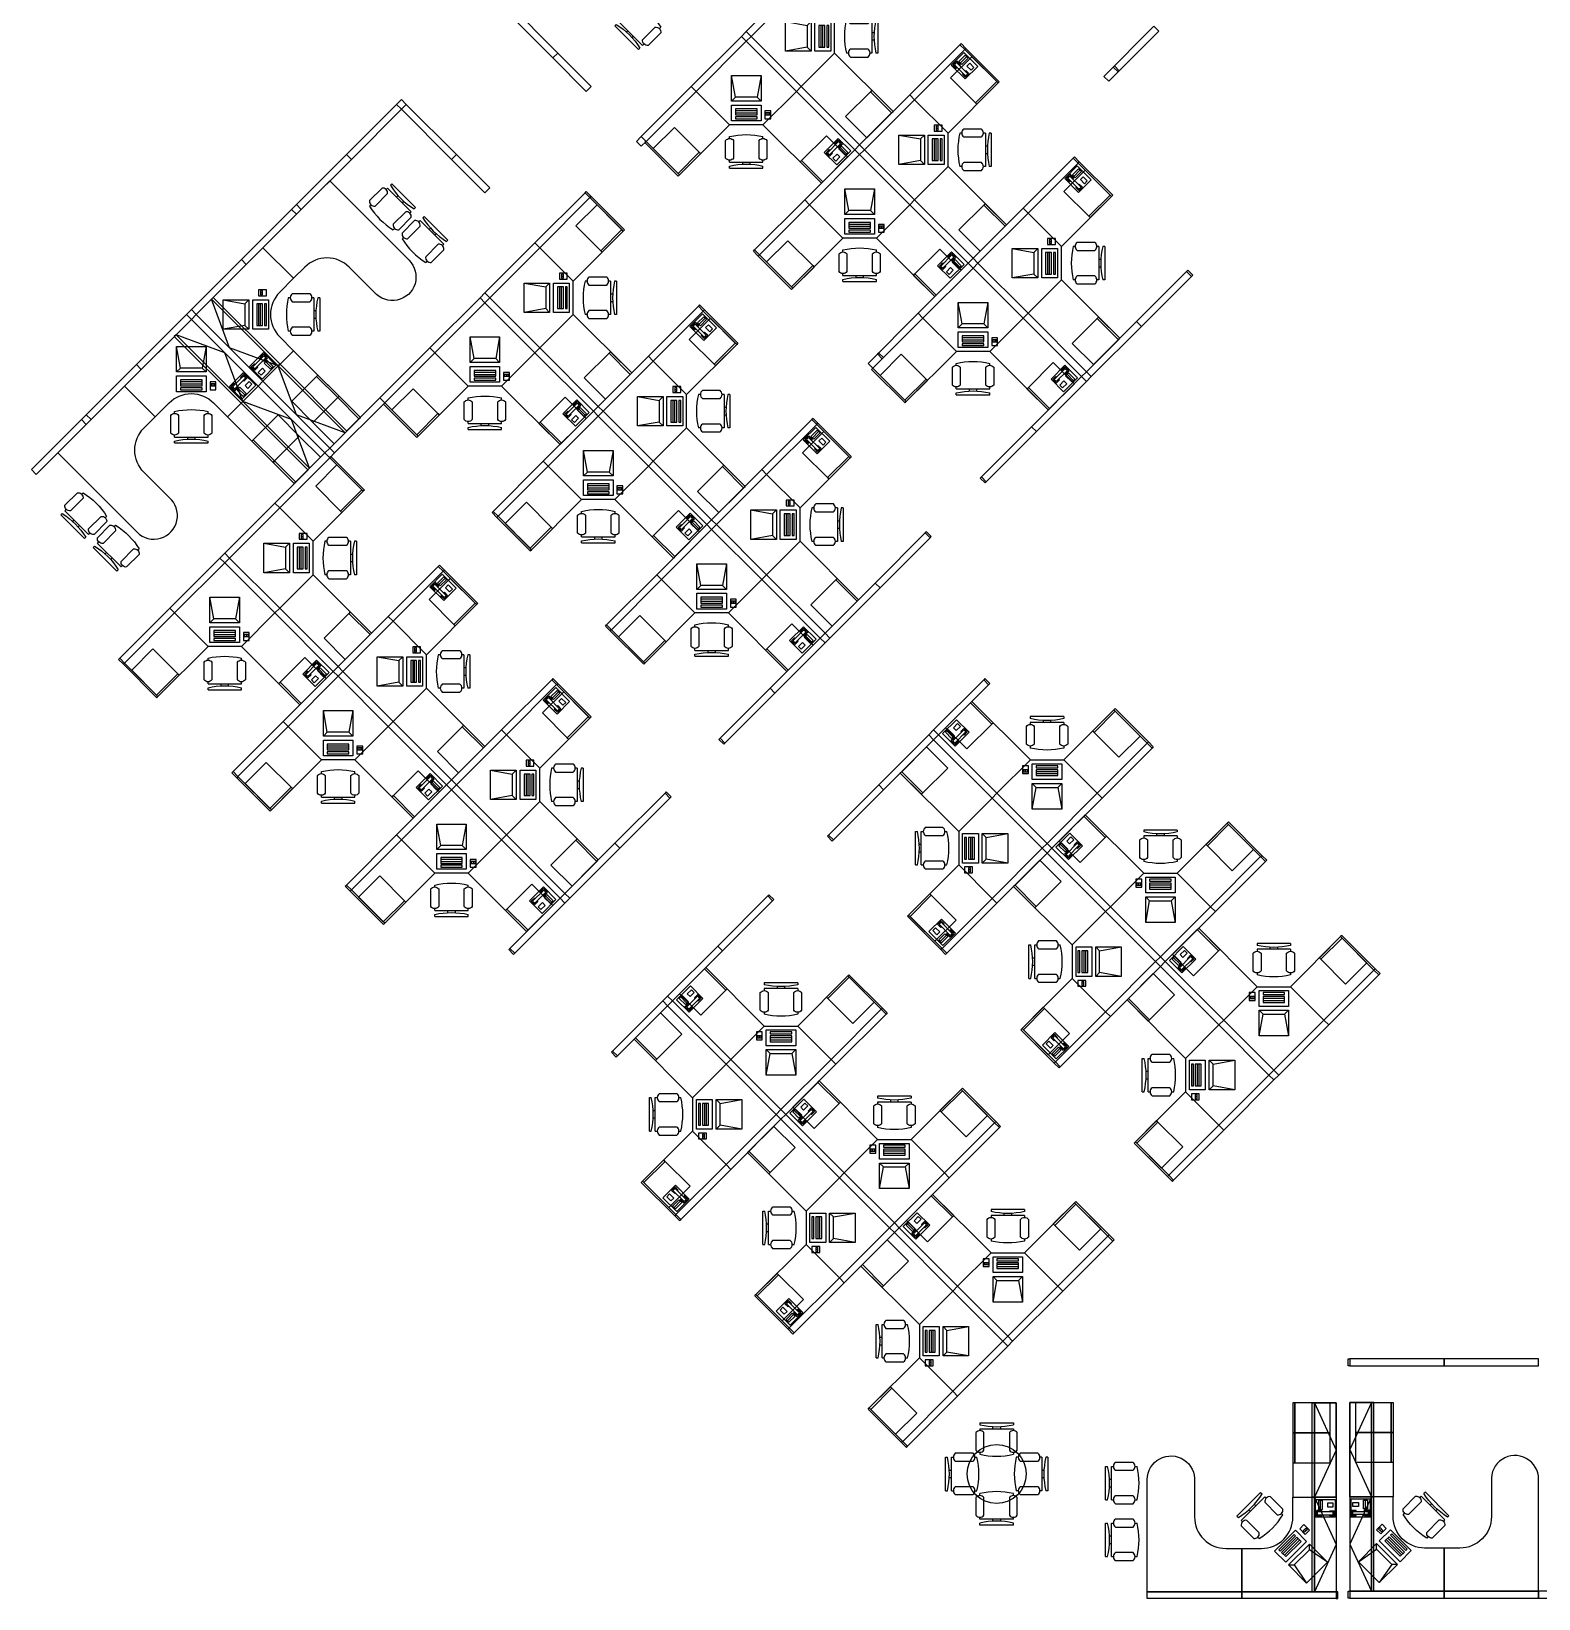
# Model space of a CAD drawing. Header units: inches. Extents: x 134 to 3030, y 231 to 1533.
# Drawn here: x 134 to 900, y 232 to 1029 of the extents above; entities that cross this region are included whole.
import ezdxf

# ---------------------------------------------------------------- set-up
doc = ezdxf.new("R2010")
doc.units = ezdxf.units.IN
doc.header["$LTSCALE"] = 96
doc.header["$MEASUREMENT"] = 0
doc.layers.get('0').update_dxf_attribs({"linetype": 'CONTINUOUS'})
for name, color, linetype, lineweight in [('A-FURN-3-WKSF', 200, 'CONTINUOUS', 25), ('A-FURN-P-PEDS', 5, 'CONTINUOUS', 25), ('A-FURN-P-PHWL-46', 1, 'CONTINUOUS', 25), ('A-FURN-P-PHWL-462', 1, 'CONTINUOUS', 25), ('A-FURN-P-SEAT', 4, 'CONTINUOUS', 25), ('A-FURN-P-STOR', 7, 'CONTINUOUS', 25), ('A-FURN-P-WKSF', 200, 'CONTINUOUS', 25), ('A-FURN-P-WKSF2', 200, 'CONTINUOUS', 25), ('COMPUTER-P3', 2, 'CONTINUOUS', 25), ('TELEPHONE-ST12', 3, 'CONTINUOUS', 25)]:
    doc.layers.add(name, color=color, linetype=linetype, lineweight=lineweight)
doc.styles.add('ATTR', font='romans.shx', dxfattribs={"width": 0.8, "height": 2.52})

# ---------------------------------------------------------------- blocks, each defined once
blk = doc.blocks.new('http...pointasearch.autodesk.com.GeneralSymbolsCatalog.idropxml.COMPUTER_TERMINAL.xml.COMPUTER_TERMINAL')
for p, q in [((0, -13), (0, 0)), ((2, -11), (0, 0)), ((0, 0), (15, 0)), ((15, 0), (13, -11)), ((15, 0), (15, -13)), ((0, -13), (2, -11)), ((15, -13), (0, -13)), ((0, -15), (15, -15)), ((0, -23), (0, -15)), ((13, -11), (2, -11)), ((13, -11), (15, -13)), ((15, -15), (15, -23)), ((15, -23), (0, -23)), ((13, -17), (2, -17)), ((2, -17), (2, -20)), ((13, -18), (2, -18)), ((2, -19), (13, -19)), ((2, -20), (13, -20)), ((13, -21), (2, -21)), ((2, -21), (2, -22)), ((2, -22), (13, -22)), ((13, -20), (13, -17)), ((13, -22), (13, -21)), ((17, -18), (17, -22)), ((20, -18), (17, -18)), ((17, -22), (20, -22)), ((17.5, -19), (17.5, -20)), ((19.5, -19), (17.5, -19)), ((17.5, -20), (19.5, -20)), ((18.5, -19), (18.5, -20)), ((19.5, -20), (19.5, -19)), ((20, -22), (20, -18))]:
    blk.add_line(p, q)
at = {"style": 'ATTR', "width": 0.8, "flags": 9}
blk.add_attdef('ESTCODE', (0, 0), '', height=0.000059, dxfattribs=at)
blk = doc.blocks.new('http...pointasearch.autodesk.com.GeneralSymbolsCatalog.idropxml.DESK_CHAIR.xml.DESK_CHAIR')
at = {"linetype": 'Continuous'}
for p, q in [((-8.5, 0), (-8.5, -1)), ((-8.5, 0), (8.5, 0)), ((8.5, 0), (8.5, -1)), ((-10.5, -5), (-10.5, -14)), ((-8.5, -3), (-8.5, -4)), ((-8.5, -3), (8.5, -3)), ((-6.5, -14), (-6.5, -5)), ((-2, -3), (-2, -1.9355)), ((2, -1.9576), (2, -3)), ((6.5, -5), (6.5, -14)), ((8.5, -3), (8.5, -4)), ((10.5, -14), (10.5, -5)), ((-8.5, -15), (-8.5, -16)), ((8.5, -15), (8.5, -16))]:
    blk.add_line(p, q, dxfattribs=at)
for centre, radius, start, end in [((-8.5, -6.5), 2.5, 36.8699, 143.1301), ((0, 34.625), 36.625, 256.5803, 283.4197), ((8.5, -6.5), 2.5, 36.8699, 143.1301), ((-8.5, -12.5), 2.5, 216.8699, 323.1301), ((8.5, -12.5), 2.5, 216.8699, 323.1301), ((0, 19.625), 36.625, 256.5803, 283.4197)]:
    blk.add_arc(centre, radius, start, end, dxfattribs=at)
at = {"style": 'ATTR', "width": 0.8, "flags": 9}
blk.add_attdef('ESTCODE', (0, 0), '', height=0.0042, dxfattribs=at)
blk = doc.blocks.new('http...pointasearch.autodesk.com.GeneralSymbolsCatalog.idropxml.MULTI_LINE_TELEPHONE.xml.MULTI_LINE_TELEPHONE')
for p, q in [((-4.5, 0), (4.5, 0)), ((-4.5, -10), (-4.5, 0)), ((4.5, 0), (4.5, -10)), ((-4, -0.5), (-4, -3)), ((-4, -3), (-3.25, -3)), ((-1.25, -0.5), (-3.75, -0.5)), ((-3.75, -0.5), (-3.75, -2.75)), ((-3.75, -2.75), (-3.25, -2.75)), ((-3.75, -9.5), (-3.75, -7.25)), ((-3.75, -7.25), (-3.25, -7.25)), ((-3.25, -1), (-1.75, -1)), ((-3.25, -1), (-3.25, -9)), ((-1.75, -9), (-1.75, -1)), ((-1.75, -2.75), (-1.25, -2.75)), ((-1.75, -3), (-1, -3)), ((-1.75, -7.25), (-1.25, -7.25)), ((-1.25, -2.75), (-1.25, -0.5)), ((-1.25, -7.25), (-1.25, -9.5)), ((-1, -3), (-1, -0.5)), ((-0.5, -1.5), (-0.5, -3.5)), ((4, -1.5), (-0.5, -1.5)), ((-0.5, -2.5), (4, -2.5)), ((-0.5, -3.5), (4, -3.5)), ((0.75, -6), (0.75, -9)), ((2.75, -6), (0.75, -6)), ((2.75, -9), (2.75, -6)), ((4, -3.5), (4, -1.5)), ((4.5, -10), (-4.5, -10)), ((-1.25, -9.5), (-3.75, -9.5)), ((-3.25, -9), (-1.75, -9)), ((0.75, -9), (2.75, -9))]:
    blk.add_line(p, q)
at = {"style": 'ATTR', "width": 0.8, "flags": 9}
blk.add_attdef('ESTCODE', (0, 0), '', height=0.0000256, dxfattribs=at)
blk = doc.blocks.new("20'' Dia Table")
at = {"linetype": 'Continuous'}
blk.add_circle((0, 0), 10, dxfattribs=at)
at = {"style": 'ATTR', "width": 0.8, "flags": 9}
blk.add_attdef('ESTCODE', (0, 0), '', height=0.00199, dxfattribs=at)

msp = doc.modelspace()

# ---------------------------------------------------------------- linework, layer by layer
at = {"layer": 'A-FURN-P-PEDS', "elevation": 0}
for points in [[(611.52, 1015.67), (600.73, 1004.88), (613.37, 992.24), (624.16, 1003.03)], [(547.35, 985.26), (558.13, 974.48), (570.77, 987.12), (559.99, 997.9)], [(449.59, 969), (460.37, 979.78), (473.01, 967.14), (462.23, 956.36)], [(537.62, 975.54), (548.41, 964.75), (535.77, 952.12), (524.98, 962.9)], [(669.15, 958.04), (658.36, 947.25), (671, 934.61), (681.78, 945.4)], [(421.04, 940.45), (410.26, 929.66), (422.9, 917.03), (433.68, 927.81)], [(604.98, 927.63), (615.76, 916.85), (628.4, 929.49), (617.61, 940.27)], [(507.22, 911.37), (518, 922.15), (530.64, 909.51), (519.86, 898.73)], [(595.25, 917.91), (606.04, 907.13), (593.4, 894.49), (582.61, 905.27)], [(478.67, 882.82), (467.88, 872.04), (480.52, 859.4), (491.31, 870.18)], [(662.6, 870), (673.39, 859.22), (686.03, 871.86), (675.24, 882.64)], [(414.5, 852.41), (425.28, 841.63), (437.92, 854.27), (427.14, 865.05)], [(564.85, 853.74), (575.63, 864.52), (588.27, 851.88), (577.49, 841.1)], [(652.88, 860.28), (663.67, 849.5), (651.03, 836.86), (640.24, 847.64)], [(265.83, 840.57), (276.61, 829.79), (289.25, 842.43), (278.47, 853.21)], [(316.74, 836.15), (327.52, 846.93), (340.16, 834.29), (329.38, 823.51)], [(276.61, 829.79), (287.4, 819), (300.04, 831.64), (289.25, 842.43)], [(404.78, 842.69), (415.56, 831.91), (402.92, 819.27), (392.14, 830.05)], [(258.93, 833.67), (269.72, 822.89), (257.08, 810.25), (246.3, 821.04)], [(269.72, 822.89), (280.5, 812.11), (267.86, 799.47), (257.08, 810.25)], [(536.3, 825.19), (525.51, 814.41), (538.15, 801.77), (548.94, 812.55)], [(288.81, 808.22), (278.03, 797.44), (290.67, 784.8), (301.45, 795.58)], [(472.13, 794.78), (482.91, 784), (495.55, 796.64), (484.77, 807.42)], [(374.37, 778.52), (385.15, 789.3), (397.79, 776.66), (387.01, 765.88)], [(462.4, 785.06), (473.19, 774.28), (460.55, 761.64), (449.77, 772.42)], [(346.44, 750.59), (335.66, 739.81), (348.3, 727.17), (359.08, 737.95)], [(529.76, 737.15), (540.54, 726.37), (553.18, 739.01), (542.4, 749.79)], [(282.27, 720.18), (293.05, 709.4), (305.69, 722.04), (294.91, 732.82)], [(432, 720.89), (442.78, 731.67), (455.42, 719.04), (444.64, 708.25)], [(520.03, 727.43), (530.82, 716.65), (518.18, 704.01), (507.39, 714.79)], [(184.51, 703.92), (195.3, 714.7), (207.93, 702.06), (197.15, 691.28)], [(272.55, 710.46), (283.33, 699.68), (270.69, 687.04), (259.91, 697.82)], [(404.07, 692.96), (393.29, 682.18), (405.92, 669.54), (416.71, 680.32)], [(609, 663.92), (598.22, 674.7), (610.86, 687.34), (621.64, 676.56)], [(697.04, 670.46), (686.26, 659.68), (673.62, 672.32), (684.4, 683.1)], [(339.9, 662.56), (350.68, 651.77), (363.32, 664.41), (352.54, 675.19)], [(599.28, 654.2), (588.5, 664.98), (575.86, 652.34), (586.64, 641.56)], [(242.14, 646.29), (252.92, 657.07), (265.56, 644.44), (254.78, 633.65)], [(330.18, 652.83), (340.96, 642.05), (328.32, 629.41), (317.54, 640.19)], [(666.63, 606.29), (655.85, 617.07), (668.49, 629.71), (679.27, 618.93)], [(754.67, 612.83), (743.88, 602.05), (731.24, 614.69), (742.03, 625.47)], [(397.53, 604.93), (408.31, 594.14), (420.95, 606.78), (410.17, 617.57)], [(656.91, 596.57), (646.13, 607.35), (633.49, 594.71), (644.27, 583.93)], [(299.77, 588.66), (310.55, 599.45), (323.19, 586.81), (312.41, 576.02)], [(387.81, 595.2), (398.59, 584.42), (385.95, 571.78), (375.17, 582.56)], [(592.74, 566.16), (603.52, 576.94), (590.88, 589.58), (580.1, 578.8)], [(724.26, 548.66), (713.48, 559.44), (726.12, 572.08), (736.9, 561.3)], [(812.3, 555.2), (801.51, 544.42), (788.87, 557.06), (799.66, 567.84)], [(473.77, 528.68), (462.99, 539.47), (475.63, 552.11), (486.41, 541.32)], [(714.54, 538.94), (703.76, 549.72), (691.12, 537.08), (701.9, 526.3)], [(561.8, 535.22), (551.02, 524.44), (538.38, 537.08), (549.16, 547.86)], [(464.05, 518.96), (453.26, 529.74), (440.62, 517.11), (451.41, 506.32)], [(650.37, 508.53), (661.15, 519.31), (648.51, 531.95), (637.73, 521.17)], [(531.4, 471.05), (520.62, 481.84), (533.26, 494.48), (544.04, 483.69)], [(619.43, 477.6), (608.65, 466.81), (596.01, 479.45), (606.79, 490.24)], [(521.68, 461.33), (510.89, 472.12), (498.25, 459.48), (509.04, 448.69)], [(708, 450.9), (718.78, 461.69), (706.14, 474.33), (695.36, 463.54)], [(457.51, 430.93), (468.29, 441.71), (455.65, 454.35), (444.87, 443.57)], [(589.03, 413.43), (578.24, 424.21), (590.88, 436.85), (601.67, 426.07)], [(677.06, 419.97), (666.28, 409.18), (653.64, 421.82), (664.42, 432.61)], [(579.31, 403.7), (568.52, 414.49), (555.88, 401.85), (566.67, 391.06)], [(515.14, 373.3), (525.92, 384.08), (513.28, 396.72), (502.5, 385.94)], [(572.76, 315.67), (583.55, 326.45), (570.91, 339.09), (560.13, 328.31)], [(793.59, 316.38), (793.59, 331.63), (775.71, 331.63), (775.71, 316.38)], [(806.74, 316.6), (806.74, 331.85), (824.61, 331.85), (824.61, 316.6)], [(793.59, 301.13), (793.59, 316.38), (775.71, 316.38), (775.71, 301.13)], [(806.74, 301.35), (806.74, 316.6), (824.61, 316.6), (824.61, 301.35)]]:
    msp.add_lwpolyline(points, close=True, dxfattribs=at)
at = {"layer": 'A-FURN-P-PEDS', "linetype": 'Continuous', "elevation": 0}
for points in [[(559.99, 997.9), (570.77, 987.12), (571.48, 987.82), (560.69, 998.61)], [(624.16, 1003.03), (613.37, 992.24), (614.08, 991.54), (624.86, 1002.32)], [(462.23, 956.36), (473.01, 967.14), (473.72, 966.43), (462.94, 955.65)], [(524.98, 962.9), (535.77, 952.12), (535.06, 951.41), (524.28, 962.19)], [(617.61, 940.27), (628.4, 929.49), (629.11, 930.19), (618.32, 940.98)], [(681.78, 945.4), (671, 934.61), (671.71, 933.91), (682.49, 944.69)], [(433.68, 927.81), (422.9, 917.03), (423.6, 916.32), (434.39, 927.1)], [(519.86, 898.73), (530.64, 909.51), (531.35, 908.8), (520.56, 898.02)], [(582.61, 905.27), (593.4, 894.49), (592.69, 893.78), (581.91, 904.56)], [(675.24, 882.64), (686.03, 871.86), (686.73, 872.57), (675.95, 883.35)], [(491.31, 870.18), (480.52, 859.4), (481.23, 858.69), (492.01, 869.47)], [(427.14, 865.05), (437.92, 854.27), (438.63, 854.98), (427.85, 865.76)], [(278.47, 853.21), (289.25, 842.43), (289.96, 843.13), (279.18, 853.92)], [(577.49, 841.1), (588.27, 851.88), (588.98, 851.18), (578.19, 840.39)], [(640.24, 847.64), (651.03, 836.86), (650.32, 836.15), (639.54, 846.93)], [(289.25, 842.43), (300.04, 831.64), (300.74, 832.35), (289.96, 843.13)], [(329.38, 823.51), (340.16, 834.29), (340.87, 833.59), (330.09, 822.8)], [(392.14, 830.05), (402.92, 819.27), (402.21, 818.56), (391.43, 829.34)], [(246.3, 821.04), (257.08, 810.25), (256.37, 809.54), (245.59, 820.33)], [(548.94, 812.55), (538.15, 801.77), (538.86, 801.06), (549.64, 811.84)], [(257.08, 810.25), (267.86, 799.47), (267.16, 798.76), (256.37, 809.54)], [(484.77, 807.42), (495.55, 796.64), (496.26, 797.35), (485.47, 808.13)], [(301.45, 795.58), (290.67, 784.8), (291.37, 784.09), (302.16, 794.87)], [(387.01, 765.88), (397.79, 776.66), (398.5, 775.96), (387.72, 765.17)], [(449.77, 772.42), (460.55, 761.64), (459.84, 760.93), (449.06, 771.71)], [(542.4, 749.79), (553.18, 739.01), (553.89, 739.72), (543.1, 750.5)], [(294.91, 732.82), (305.69, 722.04), (306.4, 722.75), (295.62, 733.53)], [(359.08, 737.95), (348.3, 727.17), (349, 726.46), (359.79, 737.24)], [(444.64, 708.25), (455.42, 719.04), (456.13, 718.33), (445.35, 707.54)], [(507.39, 714.79), (518.18, 704.01), (517.47, 703.3), (506.69, 714.09)], [(197.15, 691.28), (207.93, 702.06), (208.64, 701.36), (197.86, 690.57)], [(259.91, 697.82), (270.69, 687.04), (269.98, 686.33), (259.2, 697.11)], [(621.64, 676.56), (610.86, 687.34), (611.57, 688.05), (622.35, 677.26)], [(416.71, 680.32), (405.92, 669.54), (406.63, 668.83), (417.42, 679.61)], [(684.4, 683.1), (673.62, 672.32), (672.91, 673.02), (683.69, 683.81)], [(352.54, 675.19), (363.32, 664.41), (364.03, 665.12), (353.25, 675.9)], [(586.64, 641.56), (575.86, 652.34), (575.15, 651.63), (585.93, 640.85)], [(254.78, 633.65), (265.56, 644.44), (266.27, 643.73), (255.49, 632.94)], [(317.54, 640.19), (328.32, 629.41), (327.61, 628.7), (316.83, 639.49)], [(679.27, 618.93), (668.49, 629.71), (669.2, 630.42), (679.98, 619.64)], [(742.03, 625.47), (731.24, 614.69), (730.54, 615.39), (741.32, 626.18)], [(410.17, 617.57), (420.95, 606.78), (421.66, 607.49), (410.87, 618.27)], [(580.1, 578.8), (590.88, 589.58), (590.18, 590.29), (579.39, 579.51)], [(644.27, 583.93), (633.49, 594.71), (632.78, 594), (643.56, 583.22)], [(312.41, 576.02), (323.19, 586.81), (323.9, 586.1), (313.12, 575.32)], [(375.17, 582.56), (385.95, 571.78), (385.24, 571.07), (374.46, 581.86)], [(736.9, 561.3), (726.12, 572.08), (726.83, 572.79), (737.61, 562.01)], [(799.66, 567.84), (788.87, 557.06), (788.17, 557.76), (798.95, 568.55)], [(486.41, 541.32), (475.63, 552.11), (476.33, 552.81), (487.12, 542.03)], [(549.16, 547.86), (538.38, 537.08), (537.67, 537.79), (548.46, 548.57)], [(701.9, 526.3), (691.12, 537.08), (690.41, 536.37), (701.19, 525.59)], [(637.73, 521.17), (648.51, 531.95), (647.81, 532.66), (637.02, 521.88)], [(451.41, 506.32), (440.62, 517.11), (439.92, 516.4), (450.7, 505.61)], [(544.04, 483.69), (533.26, 494.48), (533.96, 495.18), (544.75, 484.4)], [(606.79, 490.24), (596.01, 479.45), (595.3, 480.16), (606.09, 490.94)], [(695.36, 463.54), (706.14, 474.33), (705.44, 475.03), (694.65, 464.25)], [(444.87, 443.57), (455.65, 454.35), (454.94, 455.06), (444.16, 444.27)], [(509.04, 448.69), (498.25, 459.48), (497.55, 458.77), (508.33, 447.99)], [(601.67, 426.07), (590.88, 436.85), (591.59, 437.56), (602.37, 426.77)], [(664.42, 432.61), (653.64, 421.82), (652.93, 422.53), (663.72, 433.31)], [(566.67, 391.06), (555.88, 401.85), (555.18, 401.14), (565.96, 390.36)], [(502.5, 385.94), (513.28, 396.72), (512.57, 397.43), (501.79, 386.64)], [(560.13, 328.31), (570.91, 339.09), (570.2, 339.8), (559.42, 329.01)], [(775.71, 316.38), (775.71, 331.63), (774.71, 331.63), (774.71, 316.38)], [(824.61, 316.6), (824.61, 331.85), (825.61, 331.85), (825.61, 316.6)], [(775.71, 301.13), (775.71, 316.38), (774.71, 316.38), (774.71, 301.13)], [(824.61, 301.35), (824.61, 316.6), (825.61, 316.6), (825.61, 301.35)]]:
    msp.add_lwpolyline(points, close=True, dxfattribs=at)
at = {"layer": 'A-FURN-P-PHWL-46', "elevation": 0}
for points in [[(524.81, 1051.46), (522.33, 1053.94), (496.88, 1028.48), (499.35, 1026.01)], [(398.59, 1015.05), (401.06, 1017.52), (375.61, 1042.98), (373.13, 1040.5)], [(471.42, 998.08), (468.95, 1000.55), (494.4, 1026.01), (496.88, 1023.53)], [(522.33, 998.08), (524.81, 1000.55), (499.35, 1026.01), (496.88, 1023.53)], [(607.89, 1019.29), (605.42, 1021.77), (579.96, 996.31), (582.44, 993.83)], [(608.51, 1019.91), (606.04, 1022.38), (605.42, 1021.77), (607.89, 1019.29)], [(415.56, 998.08), (418.03, 1000.55), (401.06, 1017.52), (398.59, 1015.05)], [(445.96, 972.62), (443.49, 975.1), (468.95, 1000.55), (471.42, 998.08)], [(552.03, 968.38), (554.51, 970.85), (524.81, 1000.55), (522.33, 998.08)], [(582.44, 993.83), (579.96, 996.31), (554.51, 970.85), (556.98, 968.38)], [(321.6, 988.97), (319.13, 991.45), (293.67, 965.99), (296.15, 963.52)], [(347.06, 963.52), (349.53, 965.99), (324.08, 991.45), (321.6, 988.97)], [(296.15, 963.52), (293.67, 965.99), (268.22, 940.54), (270.69, 938.06)], [(364.03, 946.55), (366.5, 949.02), (349.53, 965.99), (347.06, 963.52)], [(529.05, 940.45), (526.57, 942.92), (552.03, 968.38), (554.51, 965.9)], [(579.96, 940.45), (582.44, 942.92), (556.98, 968.38), (554.51, 965.9)], [(665.52, 961.66), (663.05, 964.14), (637.59, 938.68), (640.07, 936.21)], [(666.14, 962.28), (663.67, 964.75), (663.05, 964.14), (665.52, 961.66)], [(417.42, 944.07), (414.94, 946.55), (389.48, 921.09), (391.96, 918.62)], [(417.42, 944.07), (414.94, 946.55), (415.56, 947.17), (418.03, 944.69)], [(503.59, 914.99), (501.12, 917.47), (526.57, 942.92), (529.05, 940.45)], [(609.66, 910.75), (612.13, 913.22), (582.44, 942.92), (579.96, 940.45)], [(268.22, 935.59), (265.74, 938.06), (240.28, 912.61), (242.76, 910.13)], [(640.07, 936.21), (637.59, 938.68), (612.13, 913.22), (614.61, 910.75)], [(391.96, 918.62), (389.48, 921.09), (364.03, 895.64), (366.5, 893.16)], [(502.98, 914.37), (500.5, 916.85), (501.12, 917.47), (503.59, 914.99)], [(242.76, 910.13), (240.28, 912.61), (214.83, 887.15), (217.3, 884.67)], [(586.68, 882.82), (584.2, 885.29), (609.66, 910.75), (612.13, 908.27)], [(637.59, 882.82), (640.07, 885.29), (614.61, 910.75), (612.13, 908.27)], [(723.15, 904.03), (720.68, 906.51), (695.22, 881.05), (697.69, 878.58)], [(723.77, 904.65), (721.29, 907.13), (720.68, 906.51), (723.15, 904.03)], [(338.57, 865.23), (336.1, 867.7), (361.55, 893.16), (364.03, 890.69)], [(389.48, 865.23), (391.96, 867.7), (366.5, 893.16), (364.03, 890.69)], [(189.37, 856.74), (186.9, 859.22), (212.35, 884.67), (214.83, 882.2)], [(248.77, 848.26), (251.25, 850.73), (217.3, 884.67), (214.83, 882.2)], [(475.04, 886.44), (472.57, 888.92), (447.11, 863.46), (449.59, 860.99)], [(475.66, 887.06), (473.19, 889.54), (472.57, 888.92), (475.04, 886.44)], [(561.22, 857.36), (558.75, 859.84), (584.2, 885.29), (586.68, 882.82)], [(667.29, 853.12), (669.76, 855.6), (640.07, 885.29), (637.59, 882.82)], [(697.69, 878.58), (695.22, 881.05), (669.76, 855.6), (672.24, 853.12)], [(313.12, 839.77), (310.64, 842.25), (336.1, 867.7), (338.57, 865.23)], [(419.18, 835.53), (421.66, 838.01), (391.96, 867.7), (389.48, 865.23)], [(449.59, 860.99), (447.11, 863.46), (421.66, 838.01), (424.13, 835.53)], [(566, 862.14), (563.52, 864.61), (564.14, 865.23), (566.61, 862.75)], [(163.92, 831.29), (161.44, 833.76), (186.9, 859.22), (189.37, 856.74)], [(644.31, 825.19), (641.83, 827.66), (667.29, 853.12), (669.76, 850.65)], [(282.71, 814.32), (285.19, 816.79), (251.25, 850.73), (248.77, 848.26)], [(287.66, 814.32), (285.19, 816.79), (310.64, 842.25), (313.12, 839.77)], [(135.99, 803.36), (133.51, 805.83), (158.97, 831.29), (161.44, 828.81)], [(396.2, 807.6), (393.73, 810.08), (419.18, 835.53), (421.66, 833.06)], [(447.11, 807.6), (449.59, 810.08), (424.13, 835.53), (421.66, 833.06)], [(532.67, 828.81), (530.2, 831.29), (504.74, 805.83), (507.22, 803.36)], [(533.29, 829.43), (530.82, 831.91), (530.2, 831.29), (532.67, 828.81)], [(618.85, 799.73), (616.38, 802.21), (641.83, 827.66), (644.31, 825.19)], [(285.19, 811.84), (282.71, 814.32), (257.26, 788.86), (259.73, 786.39)], [(370.75, 782.14), (368.27, 784.62), (393.73, 810.08), (396.2, 807.6)], [(476.81, 777.9), (479.29, 780.38), (449.59, 810.08), (447.11, 807.6)], [(507.22, 803.36), (504.74, 805.83), (479.29, 780.38), (481.76, 777.9)], [(618.23, 799.12), (615.76, 801.59), (616.38, 802.21), (618.85, 799.73)], [(259.73, 786.39), (257.26, 788.86), (231.8, 763.41), (234.27, 760.93)], [(370.13, 781.53), (367.65, 784), (368.27, 784.62), (370.75, 782.14)], [(453.83, 749.97), (451.36, 752.45), (476.81, 777.9), (479.29, 775.43)], [(504.74, 749.97), (507.22, 752.45), (481.76, 777.9), (479.29, 775.43)], [(590.3, 771.18), (587.83, 773.66), (562.37, 748.2), (564.85, 745.73)], [(590.92, 771.8), (588.45, 774.28), (587.83, 773.66), (590.3, 771.18)], [(206.34, 733), (203.87, 735.48), (229.32, 760.93), (231.8, 758.46)], [(257.26, 733), (259.73, 735.48), (234.27, 760.93), (231.8, 758.46)], [(342.82, 754.21), (340.34, 756.69), (314.88, 731.23), (317.36, 728.76)], [(343.43, 754.83), (340.96, 757.31), (340.34, 756.69), (342.82, 754.21)], [(428.38, 724.52), (425.9, 726.99), (451.36, 752.45), (453.83, 749.97)], [(534.44, 720.27), (536.92, 722.75), (507.22, 752.45), (504.74, 749.97)], [(564.85, 745.73), (562.37, 748.2), (536.92, 722.75), (539.39, 720.27)], [(180.89, 707.54), (178.41, 710.02), (203.87, 735.48), (206.34, 733)], [(286.95, 703.3), (289.43, 705.78), (259.73, 735.48), (257.26, 733)], [(317.36, 728.76), (314.88, 731.23), (289.43, 705.78), (291.9, 703.3)], [(427.76, 723.9), (425.28, 726.37), (425.9, 726.99), (428.38, 724.52)], [(511.46, 692.34), (508.99, 694.82), (534.44, 720.27), (536.92, 717.8)], [(180.27, 706.93), (177.79, 709.4), (178.41, 710.02), (180.89, 707.54)], [(263.97, 675.37), (261.5, 677.85), (286.95, 703.3), (289.43, 700.83)], [(314.88, 675.37), (317.36, 677.85), (291.9, 703.3), (289.43, 700.83)], [(400.44, 696.58), (397.97, 699.06), (372.51, 673.6), (374.99, 671.13)], [(401.06, 697.2), (398.59, 699.68), (397.97, 699.06), (400.44, 696.58)], [(486, 666.89), (483.53, 669.36), (508.99, 694.82), (511.46, 692.34)], [(617.58, 699.01), (620.05, 696.53), (594.6, 671.08), (592.12, 673.55)], [(617.58, 699.01), (620.05, 696.53), (620.67, 697.15), (618.2, 699.63)], [(238.52, 649.92), (236.04, 652.39), (261.5, 677.85), (263.97, 675.37)], [(344.58, 645.67), (347.06, 648.15), (317.36, 677.85), (314.88, 675.37)], [(374.99, 671.13), (372.51, 673.6), (347.06, 648.15), (349.53, 645.67)], [(485.39, 666.27), (482.91, 668.74), (483.53, 669.36), (486, 666.89)], [(564.19, 645.62), (566.67, 643.15), (592.12, 668.6), (589.65, 671.08)], [(594.6, 671.08), (592.12, 668.6), (621.82, 638.9), (624.3, 641.38)], [(700.66, 666.83), (703.14, 664.36), (677.68, 638.9), (675.21, 641.38)], [(701.28, 667.45), (703.76, 664.98), (703.14, 664.36), (700.66, 666.83)], [(237.9, 649.3), (235.42, 651.77), (236.04, 652.39), (238.52, 649.92)], [(321.6, 617.74), (319.13, 620.22), (344.58, 645.67), (347.06, 643.2)], [(372.51, 617.74), (374.99, 620.22), (349.53, 645.67), (347.06, 643.2)], [(538.74, 620.17), (541.21, 617.69), (566.67, 643.15), (564.19, 645.62)], [(458.07, 638.96), (455.6, 641.43), (430.14, 615.97), (432.62, 613.5)], [(458.69, 639.57), (456.22, 642.05), (455.6, 641.43), (458.07, 638.96)], [(624.3, 641.38), (621.82, 638.9), (647.28, 613.45), (649.75, 615.92)], [(675.21, 641.38), (677.68, 638.9), (652.23, 613.45), (649.75, 615.92)], [(296.15, 592.29), (293.67, 594.76), (319.13, 620.22), (321.6, 617.74)], [(402.21, 588.04), (404.69, 590.52), (374.99, 620.22), (372.51, 617.74)], [(432.62, 613.5), (430.14, 615.97), (404.69, 590.52), (407.16, 588.04)], [(538.12, 619.55), (540.59, 617.07), (541.21, 617.69), (538.74, 620.17)], [(621.82, 587.99), (624.3, 585.52), (649.75, 610.97), (647.28, 613.45)], [(652.23, 613.45), (649.75, 610.97), (679.45, 581.28), (681.92, 583.75)], [(758.29, 609.21), (760.77, 606.73), (735.31, 581.28), (732.84, 583.75)], [(758.91, 609.82), (761.39, 607.35), (760.77, 606.73), (758.29, 609.21)], [(295.53, 591.67), (293.05, 594.14), (293.67, 594.76), (296.15, 592.29)], [(508.42, 589.85), (510.89, 587.37), (510.27, 586.76), (507.8, 589.23)], [(379.23, 560.11), (376.76, 562.59), (402.21, 588.04), (404.69, 585.57)], [(507.8, 589.23), (510.27, 586.76), (484.82, 561.3), (482.34, 563.77)], [(596.36, 562.54), (598.84, 560.06), (624.3, 585.52), (621.82, 587.99)], [(681.92, 583.75), (679.45, 581.28), (704.91, 555.82), (707.38, 558.29)], [(732.84, 583.75), (735.31, 581.28), (709.85, 555.82), (707.38, 558.29)], [(379.23, 560.11), (376.76, 562.59), (376.14, 561.97), (378.61, 559.49)], [(482.34, 563.77), (484.82, 561.3), (459.36, 535.84), (456.89, 538.32)], [(595.75, 561.92), (598.22, 559.44), (598.84, 560.06), (596.36, 562.54)], [(679.45, 530.36), (681.92, 527.89), (707.38, 553.34), (704.91, 555.82)], [(709.85, 555.82), (707.38, 553.34), (737.08, 523.65), (739.55, 526.12)], [(815.92, 551.58), (818.4, 549.1), (792.94, 523.65), (790.47, 526.12)], [(816.54, 552.2), (819.01, 549.72), (818.4, 549.1), (815.92, 551.58)], [(428.96, 510.39), (431.43, 507.91), (456.89, 533.37), (454.41, 535.84)], [(459.36, 535.84), (456.89, 533.37), (486.59, 503.67), (489.06, 506.14)], [(565.43, 531.6), (567.9, 529.13), (542.45, 503.67), (539.97, 506.14)], [(566.05, 532.22), (568.52, 529.74), (567.9, 529.13), (565.43, 531.6)], [(653.99, 504.91), (656.47, 502.43), (681.92, 527.89), (679.45, 530.36)], [(739.55, 526.12), (737.08, 523.65), (762.53, 498.19), (765.01, 500.66)], [(790.47, 526.12), (792.94, 523.65), (767.48, 498.19), (765.01, 500.66)], [(428.34, 509.77), (430.81, 507.29), (431.43, 507.91), (428.96, 510.39)], [(489.06, 506.14), (486.59, 503.67), (512.04, 478.21), (514.52, 480.69)], [(539.97, 506.14), (542.45, 503.67), (516.99, 478.21), (514.52, 480.69)], [(653.37, 504.29), (655.85, 501.81), (656.47, 502.43), (653.99, 504.91)], [(737.08, 472.73), (739.55, 470.26), (765.01, 495.72), (762.53, 498.19)], [(486.59, 452.76), (489.06, 450.28), (514.52, 475.74), (512.04, 478.21)], [(516.99, 478.21), (514.52, 475.74), (544.22, 446.04), (546.69, 448.52)], [(623.06, 473.97), (625.53, 471.5), (600.08, 446.04), (597.6, 448.52)], [(623.68, 474.59), (626.15, 472.12), (625.53, 471.5), (623.06, 473.97)], [(711.62, 447.28), (714.1, 444.8), (739.55, 470.26), (737.08, 472.73)], [(461.13, 427.3), (463.61, 424.83), (489.06, 450.28), (486.59, 452.76)], [(546.69, 448.52), (544.22, 446.04), (569.67, 420.59), (572.15, 423.06)], [(597.6, 448.52), (600.08, 446.04), (574.62, 420.59), (572.15, 423.06)], [(711, 446.66), (713.48, 444.18), (714.1, 444.8), (711.62, 447.28)], [(460.51, 426.68), (462.99, 424.21), (463.61, 424.83), (461.13, 427.3)], [(544.22, 395.13), (546.69, 392.65), (572.15, 418.11), (569.67, 420.59)], [(574.62, 420.59), (572.15, 418.11), (601.84, 388.41), (604.32, 390.89)], [(680.69, 416.34), (683.16, 413.87), (657.71, 388.41), (655.23, 390.89)], [(681.31, 416.96), (683.78, 414.49), (683.16, 413.87), (680.69, 416.34)], [(518.76, 369.67), (521.23, 367.2), (546.69, 392.65), (544.22, 395.13)], [(604.32, 390.89), (601.84, 388.41), (627.3, 362.96), (629.78, 365.43)], [(655.23, 390.89), (657.71, 388.41), (632.25, 362.96), (629.78, 365.43)], [(518.14, 369.05), (520.62, 366.58), (521.23, 367.2), (518.76, 369.67)], [(601.84, 337.5), (604.32, 335.03), (629.78, 360.48), (627.3, 362.96)], [(803.61, 354.01), (803.61, 350.51), (802.74, 350.51), (802.74, 354.01)], [(803.61, 354.01), (803.61, 350.51), (851.61, 350.51), (851.61, 354.01)], [(851.61, 354.01), (851.61, 350.51), (899.61, 350.51), (899.61, 354.01)], [(576.39, 312.04), (578.86, 309.57), (604.32, 335.03), (601.84, 337.5)], [(575.77, 311.43), (578.24, 308.95), (578.86, 309.57), (576.39, 312.04)], [(748.71, 235.63), (748.71, 232.13), (700.71, 232.13), (700.71, 235.63)], [(796.71, 235.63), (796.71, 232.13), (748.71, 232.13), (748.71, 235.63)], [(796.71, 235.63), (796.71, 232.13), (797.59, 232.13), (797.59, 235.63)], [(803.61, 235.85), (803.61, 232.35), (802.74, 232.35), (802.74, 235.85)], [(803.61, 235.85), (803.61, 232.35), (851.61, 232.35), (851.61, 235.85)], [(851.61, 235.85), (851.61, 232.35), (899.61, 232.35), (899.61, 235.85)], [(899.61, 235.85), (899.61, 232.35), (947.61, 232.35), (947.61, 235.85)]]:
    msp.add_lwpolyline(points, close=True, dxfattribs=at)
at = {"layer": 'A-FURN-P-PHWL-46'}
for points in [[(681.09, 1003.19), (678.62, 1005.66), (704.07, 1031.12), (706.55, 1028.64)], [(685.87, 1007.96), (683.39, 1010.44), (684.01, 1011.06), (686.48, 1008.58)]]:
    msp.add_lwpolyline(points, close=True, dxfattribs=at)
at = {"layer": 'A-FURN-P-PHWL-462', "elevation": 0}
for points in [[(499.35, 1026.01), (496.88, 1028.48), (494.4, 1026.01), (496.88, 1023.53)], [(324.08, 991.45), (321.6, 993.92), (319.13, 991.45), (321.6, 988.97)], [(445.96, 972.62), (443.49, 975.1), (441.01, 972.62), (443.49, 970.15)], [(556.98, 968.38), (554.51, 970.85), (552.03, 968.38), (554.51, 965.9)], [(268.22, 935.59), (265.74, 938.06), (268.22, 940.54), (270.69, 938.06)], [(614.61, 910.75), (612.13, 913.22), (609.66, 910.75), (612.13, 908.27)], [(366.5, 893.16), (364.03, 895.64), (361.55, 893.16), (364.03, 890.69)], [(217.3, 884.67), (214.83, 887.15), (212.35, 884.67), (214.83, 882.2)], [(214.83, 882.2), (212.35, 884.67), (214.83, 887.15), (217.3, 884.67)], [(672.24, 853.12), (669.76, 855.6), (667.29, 853.12), (669.76, 850.65)], [(424.13, 835.53), (421.66, 838.01), (419.18, 835.53), (421.66, 833.06)], [(163.92, 831.29), (161.44, 833.76), (158.97, 831.29), (161.44, 828.81)], [(287.66, 814.32), (285.19, 816.79), (282.71, 814.32), (285.19, 811.84)], [(481.76, 777.9), (479.29, 780.38), (476.81, 777.9), (479.29, 775.43)], [(234.27, 760.93), (231.8, 763.41), (229.32, 760.93), (231.8, 758.46)], [(539.39, 720.27), (536.92, 722.75), (534.44, 720.27), (536.92, 717.8)], [(291.9, 703.3), (289.43, 705.78), (286.95, 703.3), (289.43, 700.83)], [(589.65, 671.08), (592.12, 668.6), (594.6, 671.08), (592.12, 673.55)], [(349.53, 645.67), (347.06, 648.15), (344.58, 645.67), (347.06, 643.2)], [(647.28, 613.45), (649.75, 610.97), (652.23, 613.45), (649.75, 615.92)], [(407.16, 588.04), (404.69, 590.52), (402.21, 588.04), (404.69, 585.57)], [(704.91, 555.82), (707.38, 553.34), (709.85, 555.82), (707.38, 558.29)], [(454.41, 535.84), (456.89, 533.37), (459.36, 535.84), (456.89, 538.32)], [(762.53, 498.19), (765.01, 495.72), (767.48, 498.19), (765.01, 500.66)], [(512.04, 478.21), (514.52, 475.74), (516.99, 478.21), (514.52, 480.69)], [(569.67, 420.59), (572.15, 418.11), (574.62, 420.59), (572.15, 423.06)], [(627.3, 362.96), (629.78, 360.48), (632.25, 362.96), (629.78, 365.43)]]:
    msp.add_lwpolyline(points, close=True, dxfattribs=at)
at = {"layer": 'A-FURN-P-STOR', "elevation": 0}
for points in [[(259.02, 858.51), (251.25, 850.73), (217.3, 884.67), (225.08, 892.45)], [(259.91, 859.4), (259.02, 858.51), (225.08, 892.45), (225.97, 893.34)], [(240.99, 840.48), (248.77, 848.26), (214.83, 882.2), (207.05, 874.42)], [(240.11, 839.6), (240.99, 840.48), (207.05, 874.42), (206.17, 873.54)], [(292.96, 824.57), (285.19, 816.79), (251.25, 850.73), (259.02, 858.51)], [(293.85, 825.45), (292.96, 824.57), (259.02, 858.51), (259.91, 859.4)], [(274.93, 806.54), (282.71, 814.32), (248.77, 848.26), (240.99, 840.48)], [(274.05, 805.66), (274.93, 806.54), (240.99, 840.48), (240.11, 839.6)], [(784.46, 331.63), (785.71, 331.63), (785.71, 283.63), (784.46, 283.63)], [(785.71, 331.63), (796.71, 331.63), (796.71, 283.63), (785.71, 283.63)], [(814.61, 331.85), (803.61, 331.85), (803.61, 283.85), (814.61, 283.85)], [(815.86, 331.85), (814.61, 331.85), (814.61, 283.85), (815.86, 283.85)], [(784.46, 283.63), (785.71, 283.63), (785.71, 235.63), (784.46, 235.63)], [(785.71, 283.63), (796.71, 283.63), (796.71, 235.63), (785.71, 235.63)], [(814.61, 283.85), (803.61, 283.85), (803.61, 235.85), (814.61, 235.85)], [(815.86, 283.85), (814.61, 283.85), (814.61, 235.85), (815.86, 235.85)]]:
    msp.add_lwpolyline(points, close=True, dxfattribs=at)
for points in [[(259.02, 858.51), (234.27, 867.7), (225.08, 892.45)], [(240.99, 840.48), (231.8, 865.23), (207.05, 874.42)], [(292.96, 824.57), (268.22, 833.76), (259.02, 858.51)], [(274.93, 806.54), (265.74, 831.29), (240.99, 840.48)], [(785.71, 331.63), (796.71, 307.63), (785.71, 283.63)], [(814.61, 331.85), (803.61, 307.85), (814.61, 283.85)], [(785.71, 283.63), (796.71, 259.63), (785.71, 235.63)], [(814.61, 283.85), (803.61, 259.85), (814.61, 235.85)]]:
    msp.add_lwpolyline(points, dxfattribs=at)
at = {"layer": 'A-FURN-P-WKSF', "elevation": 0}
for points in [[(541.78, 1034.49), (524.81, 1051.46), (499.35, 1026.01), (524.81, 1000.55), (541.78, 1017.52), (541.78, 1034.49)], [(488.39, 981.11), (471.42, 998.08), (496.88, 1023.53), (522.33, 998.08), (505.36, 981.11), (488.39, 981.11)], [(599.41, 976.86), (582.44, 993.83), (556.98, 968.38), (582.44, 942.92), (599.41, 959.89), (599.41, 976.86)], [(546.02, 923.48), (529.05, 940.45), (554.51, 965.9), (579.96, 940.45), (562.99, 923.48), (546.02, 923.48)], [(657.04, 919.23), (640.07, 936.21), (614.61, 910.75), (640.07, 885.29), (657.04, 902.26), (657.04, 919.23)], [(408.93, 901.65), (391.96, 918.62), (366.5, 893.16), (391.96, 867.7), (408.93, 884.67), (408.93, 901.65)], [(603.65, 865.85), (586.68, 882.82), (612.13, 908.27), (637.59, 882.82), (620.62, 865.85), (603.65, 865.85)], [(355.54, 848.26), (338.57, 865.23), (364.03, 890.69), (389.48, 865.23), (372.51, 848.26), (355.54, 848.26)], [(466.56, 844.02), (449.59, 860.99), (424.13, 835.53), (449.59, 810.08), (466.56, 827.05), (466.56, 844.02)], [(413.17, 790.63), (396.2, 807.6), (421.66, 833.06), (447.11, 807.6), (430.14, 790.63), (413.17, 790.63)], [(524.19, 786.39), (507.22, 803.36), (481.76, 777.9), (507.22, 752.45), (524.19, 769.42), (524.19, 786.39)], [(276.7, 769.42), (259.73, 786.39), (234.27, 760.93), (259.73, 735.48), (276.7, 752.45), (276.7, 769.42)], [(470.8, 733), (453.83, 749.97), (479.29, 775.43), (504.74, 749.97), (487.77, 733), (470.8, 733)], [(223.31, 716.03), (206.34, 733), (231.8, 758.46), (257.26, 733), (240.28, 716.03), (223.31, 716.03)], [(334.33, 711.79), (317.36, 728.76), (291.9, 703.3), (317.36, 677.85), (334.33, 694.82), (334.33, 711.79)], [(280.94, 658.4), (263.97, 675.37), (289.43, 700.83), (314.88, 675.37), (297.91, 658.4), (280.94, 658.4)], [(391.96, 654.16), (374.99, 671.13), (349.53, 645.67), (374.99, 620.22), (391.96, 637.19), (391.96, 654.16)], [(658.24, 658.35), (675.21, 641.38), (649.75, 615.92), (624.3, 641.38), (641.27, 658.35), (658.24, 658.35)], [(338.57, 600.77), (321.6, 617.74), (347.06, 643.2), (372.51, 617.74), (355.54, 600.77), (338.57, 600.77)], [(604.85, 604.96), (621.82, 587.99), (647.28, 613.45), (621.82, 638.9), (604.85, 621.93), (604.85, 604.96)], [(715.87, 600.72), (732.84, 583.75), (707.38, 558.29), (681.92, 583.75), (698.89, 600.72), (715.87, 600.72)], [(662.48, 547.33), (679.45, 530.36), (704.91, 555.82), (679.45, 581.28), (662.48, 564.3), (662.48, 547.33)], [(773.49, 543.09), (790.47, 526.12), (765.01, 500.66), (739.55, 526.12), (756.52, 543.09), (773.49, 543.09)], [(523, 523.12), (539.97, 506.14), (514.52, 480.69), (489.06, 506.14), (506.03, 523.12), (523, 523.12)], [(720.11, 489.7), (737.08, 472.73), (762.53, 498.19), (737.08, 523.65), (720.11, 506.68), (720.11, 489.7)], [(469.62, 469.73), (486.59, 452.76), (512.04, 478.21), (486.59, 503.67), (469.62, 486.7), (469.62, 469.73)], [(580.63, 465.49), (597.6, 448.52), (572.15, 423.06), (546.69, 448.52), (563.66, 465.49), (580.63, 465.49)], [(527.24, 412.1), (544.22, 395.13), (569.67, 420.59), (544.22, 446.04), (527.24, 429.07), (527.24, 412.1)], [(638.26, 407.86), (655.23, 390.89), (629.78, 365.43), (604.32, 390.89), (621.29, 407.86), (638.26, 407.86)], [(584.87, 354.47), (601.84, 337.5), (627.3, 362.96), (601.84, 388.41), (584.87, 371.44), (584.87, 354.47)]]:
    msp.add_lwpolyline(points, dxfattribs=at)
for points in [[(608.51, 1019.91), (625.48, 1002.94), (624.86, 1002.32), (607.89, 1019.29)], [(582.44, 993.83), (599.41, 976.86), (624.86, 1002.32), (607.89, 1019.29)], [(471.42, 998.08), (488.39, 981.11), (462.94, 955.65), (445.96, 972.62)], [(445.35, 972), (462.32, 955.03), (462.94, 955.65), (445.96, 972.62)], [(640.07, 936.21), (657.04, 919.23), (682.49, 944.69), (665.52, 961.66)], [(666.14, 962.28), (683.11, 945.31), (682.49, 944.69), (665.52, 961.66)], [(391.96, 918.62), (408.93, 901.65), (434.39, 927.1), (417.42, 944.07)], [(418.03, 944.69), (435, 927.72), (434.39, 927.1), (417.42, 944.07)], [(529.05, 940.45), (546.02, 923.48), (520.56, 898.02), (503.59, 914.99)], [(502.98, 914.37), (519.95, 897.4), (520.56, 898.02), (503.59, 914.99)], [(449.59, 860.99), (466.56, 844.02), (492.01, 869.47), (475.04, 886.44)], [(475.66, 887.06), (492.63, 870.09), (492.01, 869.47), (475.04, 886.44)], [(586.68, 882.82), (603.65, 865.85), (578.19, 840.39), (561.22, 857.36)], [(251.25, 850.73), (285.19, 816.79), (300.74, 832.35), (266.8, 866.29)], [(338.57, 865.23), (355.54, 848.26), (330.09, 822.8), (313.12, 839.77)], [(560.6, 856.74), (577.57, 839.77), (578.19, 840.39), (561.22, 857.36)], [(248.77, 848.26), (282.71, 814.32), (267.16, 798.76), (233.21, 832.7)], [(312.5, 839.15), (329.47, 822.18), (330.09, 822.8), (313.12, 839.77)], [(507.22, 803.36), (524.19, 786.39), (549.64, 811.84), (532.67, 828.81)], [(533.29, 829.43), (550.26, 812.46), (549.64, 811.84), (532.67, 828.81)], [(285.8, 812.46), (302.78, 795.49), (302.16, 794.87), (285.19, 811.84)], [(259.73, 786.39), (276.7, 769.42), (302.16, 794.87), (285.19, 811.84)], [(396.2, 807.6), (413.17, 790.63), (387.72, 765.17), (370.75, 782.14)], [(370.13, 781.53), (387.1, 764.56), (387.72, 765.17), (370.75, 782.14)], [(317.36, 728.76), (334.33, 711.79), (359.79, 737.24), (342.82, 754.21)], [(343.43, 754.83), (360.4, 737.86), (359.79, 737.24), (342.82, 754.21)], [(453.83, 749.97), (470.8, 733), (445.35, 707.54), (428.38, 724.52)], [(206.34, 733), (223.31, 716.03), (197.86, 690.57), (180.89, 707.54)], [(427.76, 723.9), (444.73, 706.93), (445.35, 707.54), (428.38, 724.52)], [(180.27, 706.93), (197.24, 689.96), (197.86, 690.57), (180.89, 707.54)], [(374.99, 671.13), (391.96, 654.16), (417.42, 679.61), (400.44, 696.58)], [(401.06, 697.2), (418.03, 680.23), (417.42, 679.61), (400.44, 696.58)], [(675.21, 641.38), (658.24, 658.35), (683.69, 683.81), (700.66, 666.83)], [(701.28, 667.45), (684.31, 684.42), (683.69, 683.81), (700.66, 666.83)], [(263.97, 675.37), (280.94, 658.4), (255.49, 632.94), (238.52, 649.92)], [(237.9, 649.3), (254.87, 632.33), (255.49, 632.94), (238.52, 649.92)], [(732.84, 583.75), (715.87, 600.72), (741.32, 626.18), (758.29, 609.21)], [(758.91, 609.82), (741.94, 626.8), (741.32, 626.18), (758.29, 609.21)], [(321.6, 617.74), (338.57, 600.77), (313.12, 575.32), (296.15, 592.29)], [(621.82, 587.99), (604.85, 604.96), (579.39, 579.51), (596.36, 562.54)], [(295.53, 591.67), (312.5, 574.7), (313.12, 575.32), (296.15, 592.29)], [(595.75, 561.92), (578.78, 578.89), (579.39, 579.51), (596.36, 562.54)], [(790.47, 526.12), (773.49, 543.09), (798.95, 568.55), (815.92, 551.58)], [(816.54, 552.2), (799.57, 569.17), (798.95, 568.55), (815.92, 551.58)], [(539.97, 506.14), (523, 523.12), (548.46, 548.57), (565.43, 531.6)], [(566.05, 532.22), (549.08, 549.19), (548.46, 548.57), (565.43, 531.6)], [(679.45, 530.36), (662.48, 547.33), (637.02, 521.88), (653.99, 504.91)], [(653.37, 504.29), (636.4, 521.26), (637.02, 521.88), (653.99, 504.91)], [(597.6, 448.52), (580.63, 465.49), (606.09, 490.94), (623.06, 473.97)], [(623.68, 474.59), (606.71, 491.56), (606.09, 490.94), (623.06, 473.97)], [(737.08, 472.73), (720.11, 489.7), (694.65, 464.25), (711.62, 447.28)], [(486.59, 452.76), (469.62, 469.73), (444.16, 444.27), (461.13, 427.3)], [(711, 446.66), (694.03, 463.63), (694.65, 464.25), (711.62, 447.28)], [(460.51, 426.68), (443.54, 443.65), (444.16, 444.27), (461.13, 427.3)], [(655.23, 390.89), (638.26, 407.86), (663.72, 433.31), (680.69, 416.34)], [(681.31, 416.96), (664.33, 433.93), (663.72, 433.31), (680.69, 416.34)], [(544.22, 395.13), (527.24, 412.1), (501.79, 386.64), (518.76, 369.67)], [(518.14, 369.05), (501.17, 386.03), (501.79, 386.64), (518.76, 369.67)], [(601.84, 337.5), (584.87, 354.47), (559.42, 329.01), (576.39, 312.04)], [(575.77, 311.43), (558.8, 328.4), (559.42, 329.01), (576.39, 312.04)], [(796.71, 283.63), (796.71, 331.63), (774.71, 331.63), (774.71, 283.63)], [(803.61, 283.85), (803.61, 331.85), (825.61, 331.85), (825.61, 283.85)]]:
    msp.add_lwpolyline(points, close=True, dxfattribs=at)
for points in [[(251.25, 918.62), (285.19, 952.56), (325.49, 912.25, -1.041756), (307.83, 895.98), (295.09, 908.72, 0.414214), (272.46, 908.72), (266.8, 903.06)], [(180.89, 848.26), (146.95, 814.32), (187.25, 774.01, 1.041756), (203.53, 791.68), (190.79, 804.42, -0.414214), (190.79, 827.05), (196.44, 832.7)], [(748.71, 235.63), (700.71, 235.63), (700.71, 292.63, -1.041756), (724.71, 291.64), (724.71, 273.63, 0.414214), (740.71, 257.63), (748.71, 257.63)], [(851.61, 235.85), (899.61, 235.85), (899.61, 292.85, 1.041756), (875.61, 291.87), (875.61, 273.85, -0.414214), (859.61, 257.85), (851.61, 257.85)]]:
    msp.add_lwpolyline(points, format="xyb", close=True, dxfattribs=at)
for points in [[(266.8, 866.29), (251.25, 850.73), (217.3, 884.67), (251.25, 918.62), (266.8, 903.06), (259.73, 895.99, 0.414214), (259.73, 873.36), (266.8, 866.29)], [(233.21, 832.7), (248.77, 848.26), (214.83, 882.2), (180.89, 848.26), (196.44, 832.7), (203.52, 839.77, -0.414214), (226.14, 839.77), (233.21, 832.7)], [(774.71, 283.63), (796.71, 283.63), (796.71, 235.63), (748.71, 235.63), (748.71, 257.63), (758.71, 257.63, 0.414214), (774.71, 273.63), (774.71, 283.63)], [(825.61, 283.85), (803.61, 283.85), (803.61, 235.85), (851.61, 235.85), (851.61, 257.85), (841.61, 257.85, -0.414214), (825.61, 273.85), (825.61, 283.85)]]:
    msp.add_lwpolyline(points, format="xyb", dxfattribs=at)
at = {"layer": 'A-FURN-P-WKSF2', "elevation": 0}
for points in [[(571.48, 987.82), (541.78, 1017.52), (524.81, 1000.55), (554.51, 970.85)], [(535.06, 951.41), (505.36, 981.11), (522.33, 998.08), (552.03, 968.38)], [(629.11, 930.19), (599.41, 959.89), (582.44, 942.92), (612.13, 913.22)], [(592.69, 893.78), (562.99, 923.48), (579.96, 940.45), (609.66, 910.75)], [(686.73, 872.57), (657.04, 902.26), (640.07, 885.29), (669.76, 855.6)], [(438.63, 854.98), (408.93, 884.67), (391.96, 867.7), (421.66, 838.01)], [(650.32, 836.15), (620.62, 865.85), (637.59, 882.82), (667.29, 853.12)], [(402.21, 818.56), (372.51, 848.26), (389.48, 865.23), (419.18, 835.53)], [(496.26, 797.35), (466.56, 827.05), (449.59, 810.08), (479.29, 780.38)], [(459.84, 760.93), (430.14, 790.63), (447.11, 807.6), (476.81, 777.9)], [(553.89, 739.72), (524.19, 769.42), (507.22, 752.45), (536.92, 722.75)], [(306.4, 722.75), (276.7, 752.45), (259.73, 735.48), (289.43, 705.78)], [(517.47, 703.3), (487.77, 733), (504.74, 749.97), (534.44, 720.27)], [(269.98, 686.33), (240.28, 716.03), (257.26, 733), (286.95, 703.3)], [(364.03, 665.12), (334.33, 694.82), (317.36, 677.85), (347.06, 648.15)], [(611.57, 688.05), (641.27, 658.35), (624.3, 641.38), (594.6, 671.08)], [(327.61, 628.7), (297.91, 658.4), (314.88, 675.37), (344.58, 645.67)], [(575.15, 651.63), (604.85, 621.93), (621.82, 638.9), (592.12, 668.6)], [(421.66, 607.49), (391.96, 637.19), (374.99, 620.22), (404.69, 590.52)], [(669.2, 630.42), (698.89, 600.72), (681.92, 583.75), (652.23, 613.45)], [(385.24, 571.07), (355.54, 600.77), (372.51, 617.74), (402.21, 588.04)], [(632.78, 594), (662.48, 564.3), (679.45, 581.28), (649.75, 610.97)], [(726.83, 572.79), (756.52, 543.09), (739.55, 526.12), (709.85, 555.82)], [(476.33, 552.81), (506.03, 523.12), (489.06, 506.14), (459.36, 535.84)], [(690.41, 536.37), (720.11, 506.68), (737.08, 523.65), (707.38, 553.34)], [(439.92, 516.4), (469.62, 486.7), (486.59, 503.67), (456.89, 533.37)], [(533.96, 495.18), (563.66, 465.49), (546.69, 448.52), (516.99, 478.21)], [(497.55, 458.77), (527.24, 429.07), (544.22, 446.04), (514.52, 475.74)], [(591.59, 437.56), (621.29, 407.86), (604.32, 390.89), (574.62, 420.59)], [(555.18, 401.14), (584.87, 371.44), (601.84, 388.41), (572.15, 418.11)]]:
    msp.add_lwpolyline(points, close=True, dxfattribs=at)

# ---------------------------------------------------------------- block references
at = {"layer": 'A-FURN-3-WKSF', "xscale": 1.5, "yscale": 1.5, "zscale": 1.5, "rotation": 45}
msp.add_blockref("20'' Dia Table", (624.12, 295.5, 0), dxfattribs=at)
at = {"layer": 'A-FURN-P-SEAT', "xscale": -1}
for p, rotation in [((436.07, 1025.34, 0), 134.9999999999967), ((496.88, 959.11, 0), 180.000000000002), ((554.51, 901.48, 0), 180.000000000002), ((612.13, 843.85, 0), 180.000000000002), ((214.83, 819.38, 0), 179.9999999999967), ((364.03, 826.26, 0), 180.000000000002), ((154.47, 776.79, 0), 134.9999999999967), ((421.66, 768.63, 0), 180.000000000002), ((171, 760.26, 0), 134.9999999999967), ((479.29, 711, 0), 180.000000000002), ((231.8, 694.03, 0), 180.000000000002), ((649.75, 680.35, 0), 1.998401444325282e-12), ((289.43, 636.4, 0), 180.000000000002), ((707.38, 622.72, 0), 1.998401444325282e-12), ((347.06, 578.77, 0), 180.000000000002), ((765.01, 565.09, 0), 1.998401444325282e-12), ((514.52, 545.12, 0), 1.998401444325282e-12), ((572.15, 487.49, 0), 1.998401444325282e-12), ((629.78, 429.86, 0), 1.998401444325282e-12), ((848.03, 280.27, 0), 314.9999999999967)]:
    msp.add_blockref('http...pointasearch.autodesk.com.GeneralSymbolsCatalog.idropxml.DESK_CHAIR.xml.DESK_CHAIR', p, dxfattribs=dict(at, rotation=rotation))
at = {"layer": 'A-FURN-P-SEAT'}
for p, rotation in [((563.78, 1026.01, 0), 270), ((621.41, 968.38, 0), 270), ((322.71, 945.04, 0), 315.0000000000064), ((339.24, 928.51, 0), 315.0000000000064), ((679.04, 910.75, 0), 270), ((430.93, 893.16, 0), 270), ((280.12, 884.67, 0), 270.0000000000064), ((488.56, 835.53, 0), 270), ((546.19, 777.9, 0), 270), ((298.7, 760.93, 0), 270), ((356.33, 703.3, 0), 270), ((413.96, 645.67, 0), 270), ((582.85, 613.45, 0), 90), ((640.48, 555.82, 0), 90), ((698.11, 498.19, 0), 90), ((447.62, 478.21, 0), 90), ((505.24, 420.59, 0), 90), ((562.87, 362.96, 0), 90), ((598.12, 295.5, 0), 90), ((650.12, 295.5, 0), 270), ((679.5, 290.86, 0), 90.00000000000328), ((624.12, 269.5, 0), 180), ((752.29, 280.05, 0), 45.00000000000328), ((679.5, 262.02, 0), 90.00000000000328)]:
    msp.add_blockref('http...pointasearch.autodesk.com.GeneralSymbolsCatalog.idropxml.DESK_CHAIR.xml.DESK_CHAIR', p, dxfattribs=dict(at, rotation=rotation))
msp.add_blockref('http...pointasearch.autodesk.com.GeneralSymbolsCatalog.idropxml.DESK_CHAIR.xml.DESK_CHAIR', (624.12, 321.5, 0), dxfattribs=at)
at = {"layer": 'COMPUTER-P3'}
for p, rotation in [((516.78, 1018.51, 0), 89.99999999999993), ((489.38, 1006.11, 0), 359.9999999999978), ((574.41, 960.88, 0), 89.99999999999993), ((547.01, 948.48, 0), 359.9999999999978), ((632.04, 903.25, 0), 89.99999999999993), ((383.93, 885.66, 0), 89.99999999999993), ((231.04, 877.17, 0), 90.00000000002629), ((604.63, 890.85, 0), 359.9999999999978), ((207.33, 868.46, 0), 359.9999999999772), ((356.53, 873.26, 0), 359.9999999999978), ((441.56, 828.03, 0), 89.99999999999993), ((414.16, 815.63, 0), 359.9999999999978), ((499.19, 770.4, 0), 89.99999999999993), ((251.7, 753.43, 0), 89.99999999999993), ((471.79, 758, 0), 359.9999999999978), ((224.3, 741.03, 0), 359.9999999999978), ((309.33, 695.8, 0), 89.99999999999993), ((281.93, 683.4, 0), 359.9999999999978), ((366.96, 638.17, 0), 89.99999999999993), ((657.25, 633.35, 0), 179.9999999999978), ((339.56, 625.77, 0), 359.9999999999978), ((629.85, 620.95, 0), 269.9999999999999), ((714.88, 575.72, 0), 179.9999999999978), ((687.48, 563.32, 0), 269.9999999999999), ((772.51, 518.09, 0), 179.9999999999978), ((522.02, 498.12, 0), 179.9999999999978), ((745.11, 505.69, 0), 269.9999999999999), ((494.62, 485.71, 0), 269.9999999999999), ((579.65, 440.49, 0), 179.9999999999978), ((552.24, 428.09, 0), 269.9999999999999), ((637.28, 382.86, 0), 179.9999999999978), ((609.87, 370.46, 0), 269.9999999999999), ((818.63, 240.27, 0), 134.9999999999771)]:
    msp.add_blockref('http...pointasearch.autodesk.com.GeneralSymbolsCatalog.idropxml.COMPUTER_TERMINAL.xml.COMPUTER_TERMINAL', p, dxfattribs=dict(at, rotation=rotation))
at = {"layer": 'COMPUTER-P3', "xscale": -1, "rotation": 225.0000000000229}
msp.add_blockref('http...pointasearch.autodesk.com.GeneralSymbolsCatalog.idropxml.COMPUTER_TERMINAL.xml.COMPUTER_TERMINAL', (781.69, 240.04, 0), dxfattribs=at)
at = {"layer": 'TELEPHONE-ST12'}
for p, rotation in [((604.28, 1014.62, 0), 45), ((546.77, 970.95, 0), 314.9999999999943), ((661.9, 956.99, 0), 45), ((604.4, 913.33, 0), 314.9999999999943), ((471.43, 881.78, 0), 45), ((254.67, 862.15, 0), 315.0000000000064), ((662.03, 855.7, 0), 314.9999999999943), ((413.93, 838.11, 0), 314.9999999999943), ((529.06, 824.15, 0), 45), ((471.56, 780.48, 0), 314.9999999999943), ((339.2, 749.55, 0), 45), ((529.18, 722.85, 0), 314.9999999999943), ((281.7, 705.88, 0), 314.9999999999943), ((396.83, 691.92, 0), 45), ((599.85, 668.5, 0), 134.9999999999943), ((339.33, 648.25, 0), 314.9999999999943), ((657.48, 610.87, 0), 134.9999999999943), ((396.96, 590.62, 0), 314.9999999999943), ((599.98, 567.2, 0), 225), ((715.11, 553.24, 0), 134.9999999999943), ((464.62, 533.27, 0), 134.9999999999943), ((657.61, 509.57, 0), 225), ((522.25, 475.64, 0), 134.9999999999943), ((464.75, 431.97, 0), 225), ((579.88, 418.01, 0), 134.9999999999943), ((522.38, 374.34, 0), 225), ((786.22, 277.97, 0), 90.00000000000328)]:
    msp.add_blockref('http...pointasearch.autodesk.com.GeneralSymbolsCatalog.idropxml.MULTI_LINE_TELEPHONE.xml.MULTI_LINE_TELEPHONE', p, dxfattribs=dict(at, rotation=rotation))
at = {"layer": 'TELEPHONE-ST12', "xscale": -1}
for p, rotation in [((237.35, 844.84, 0), 134.9999999999967), ((814.11, 278.2, 0), 269.9999999999967)]:
    msp.add_blockref('http...pointasearch.autodesk.com.GeneralSymbolsCatalog.idropxml.MULTI_LINE_TELEPHONE.xml.MULTI_LINE_TELEPHONE', p, dxfattribs=dict(at, rotation=rotation))

doc.saveas('drawing.dxf')
